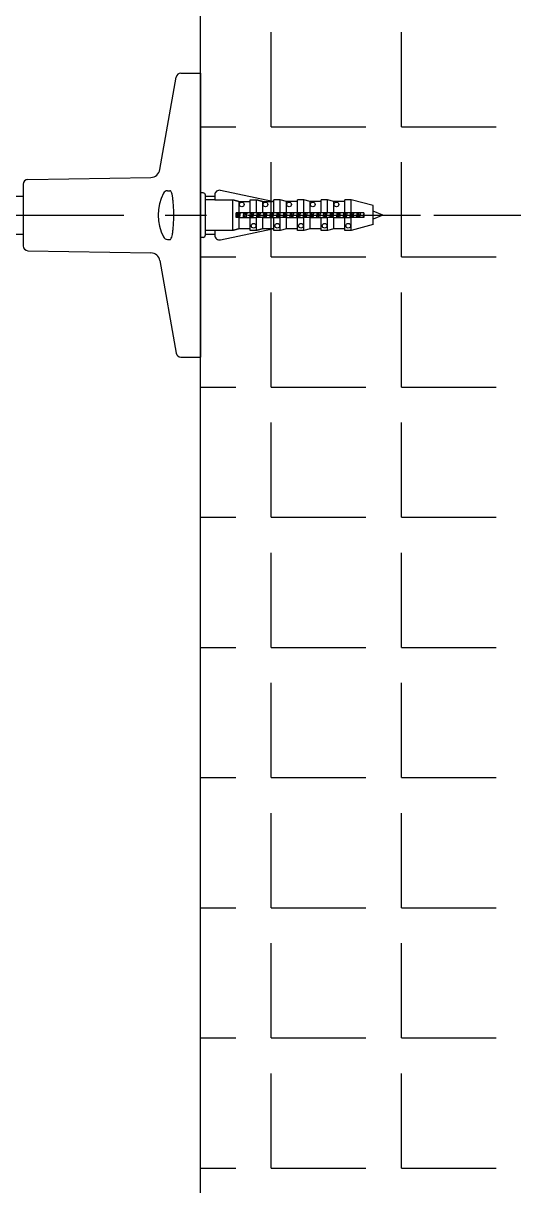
# Model space of a CAD drawing. Header units: millimetres. Extents: x 5066 to 5486, y -1867 to -1273.
# Drawn here: x 5412.41 to 5433.15, y -1597.66 to -1548.53 of the extents above; entities that cross this region are included whole.
import ezdxf

# ---------------------------------------------------------------- set-up
doc = ezdxf.new("R2010")
doc.units = ezdxf.units.MM
doc.header["$LTSCALE"] = 7
doc.header["$MEASUREMENT"] = 0
doc.linetypes.add('CENTER', pattern=[2, 1.25, -0.25, 0.25, -0.25])
for name, color, linetype in [('D', 2, 'CONTINUOUS'), ('DWG', 7, 'CONTINUOUS'), ('HT', 3, 'CONTINUOUS')]:
    doc.layers.add(name, color=color, linetype=linetype)

msp = doc.modelspace()

# ---------------------------------------------------------------- linework, layer by layer
at = {"layer": 'D'}
msp.add_line((5429.776, -1556.642), (5461.83, -1556.642), dxfattribs=at)
at = {"layer": 'DWG'}
for p, q in [((5418.193, -1554.717), (5418.882, -1550.807)), ((5419.079, -1550.642), (5419.912, -1550.642)), ((5419.912, -1550.642), (5419.912, -1556.642)), ((5412.608, -1555.139), (5417.806, -1555.048)), ((5412.412, -1555.339), (5412.412, -1556.642)), ((5418.514, -1555.612), (5418.616, -1555.612)), ((5420.012, -1555.702), (5419.912, -1555.702)), ((5422.947, -1556.063), (5420.753, -1555.596)), ((5411.212, -1555.842), (5412.412, -1555.842)), ((5420.112, -1557.482), (5420.112, -1555.802)), ((5420.112, -1555.842), (5420.512, -1555.842)), ((5420.512, -1555.992), (5420.112, -1555.992)), ((5420.512, -1555.792), (5420.512, -1555.993)), ((5420.512, -1555.993), (5421.279, -1555.993)), ((5421.279, -1557.291), (5421.279, -1555.993)), ((5421.54, -1556.063), (5422.012, -1556.063)), ((5421.54, -1556.542), (5421.54, -1556.063)), ((5422.012, -1556.542), (5422.012, -1555.993)), ((5422.012, -1555.993), (5422.279, -1555.993)), ((5422.279, -1556.542), (5422.279, -1555.993)), ((5422.54, -1556.542), (5422.54, -1556.063)), ((5422.54, -1556.063), (5422.947, -1556.063)), ((5423.012, -1556.062), (5422.944, -1556.062)), ((5423.279, -1555.992), (5423.012, -1555.992)), ((5423.012, -1556.542), (5423.012, -1555.992)), ((5423.279, -1556.542), (5423.279, -1555.992)), ((5423.54, -1556.062), (5423.279, -1555.992)), ((5423.54, -1556.542), (5423.54, -1556.062)), ((5424.012, -1556.062), (5423.54, -1556.062)), ((5424.279, -1555.992), (5424.012, -1555.992)), ((5424.012, -1556.542), (5424.012, -1555.992)), ((5424.279, -1556.542), (5424.279, -1555.992)), ((5424.54, -1556.062), (5424.279, -1555.992)), ((5425.012, -1556.062), (5424.54, -1556.062)), ((5424.54, -1556.542), (5424.54, -1556.062)), ((5425.012, -1556.542), (5425.012, -1555.992)), ((5425.279, -1555.992), (5425.012, -1555.992)), ((5425.279, -1556.542), (5425.279, -1555.992)), ((5425.54, -1556.062), (5425.279, -1555.992)), ((5426.012, -1556.062), (5425.54, -1556.062)), ((5425.54, -1556.542), (5425.54, -1556.062)), ((5426.012, -1556.542), (5426.012, -1555.992)), ((5426.279, -1555.992), (5426.012, -1555.992)), ((5427.212, -1556.242), (5426.279, -1555.992)), ((5426.279, -1556.542), (5426.279, -1555.992)), ((5427.212, -1557.042), (5427.212, -1556.242)), ((5412.412, -1556.642), (5412.412, -1557.945)), ((5419.912, -1556.642), (5419.912, -1562.642)), ((5421.412, -1556.742), (5421.412, -1556.542)), ((5421.54, -1556.542), (5421.412, -1556.542)), ((5421.54, -1556.742), (5421.412, -1556.742)), ((5422.012, -1556.542), (5421.54, -1556.542)), ((5421.54, -1557.221), (5421.54, -1556.742)), ((5421.54, -1556.742), (5422.012, -1556.742)), ((5422.279, -1556.542), (5422.012, -1556.542)), ((5422.012, -1557.291), (5422.012, -1556.742)), ((5422.012, -1556.742), (5422.279, -1556.742)), ((5422.54, -1556.542), (5422.279, -1556.542)), ((5422.279, -1557.291), (5422.279, -1556.742)), ((5422.54, -1556.742), (5422.279, -1556.742)), ((5423.012, -1556.542), (5422.54, -1556.542)), ((5422.54, -1557.221), (5422.54, -1556.742)), ((5422.54, -1556.742), (5423.012, -1556.742)), ((5423.279, -1556.542), (5423.012, -1556.542)), ((5423.012, -1557.292), (5423.012, -1556.742)), ((5423.012, -1556.742), (5423.279, -1556.742)), ((5423.54, -1556.542), (5423.279, -1556.542)), ((5423.279, -1557.292), (5423.279, -1556.742)), ((5423.54, -1556.742), (5423.279, -1556.742)), ((5424.012, -1556.542), (5423.54, -1556.542)), ((5423.54, -1557.222), (5423.54, -1556.742)), ((5423.54, -1556.742), (5424.012, -1556.742)), ((5424.279, -1556.542), (5424.012, -1556.542)), ((5424.012, -1556.742), (5424.279, -1556.742)), ((5424.012, -1557.292), (5424.012, -1556.742)), ((5424.54, -1556.542), (5424.279, -1556.542)), ((5424.279, -1557.292), (5424.279, -1556.742)), ((5424.54, -1556.742), (5424.279, -1556.742)), ((5425.012, -1556.542), (5424.54, -1556.542)), ((5424.54, -1557.222), (5424.54, -1556.742)), ((5424.54, -1556.742), (5425.012, -1556.742)), ((5425.279, -1556.542), (5425.012, -1556.542)), ((5425.012, -1557.292), (5425.012, -1556.742)), ((5425.012, -1556.742), (5425.279, -1556.742)), ((5425.54, -1556.542), (5425.279, -1556.542)), ((5425.279, -1557.292), (5425.279, -1556.742)), ((5425.54, -1556.742), (5425.279, -1556.742)), ((5426.012, -1556.542), (5425.54, -1556.542)), ((5425.54, -1557.222), (5425.54, -1556.742)), ((5425.54, -1556.742), (5426.012, -1556.742)), ((5426.279, -1556.542), (5426.012, -1556.542)), ((5426.012, -1557.292), (5426.012, -1556.742)), ((5426.012, -1556.742), (5426.279, -1556.742)), ((5426.812, -1556.542), (5426.279, -1556.542)), ((5426.279, -1557.292), (5426.279, -1556.742)), ((5426.812, -1556.742), (5426.279, -1556.742)), ((5426.812, -1556.542), (5426.812, -1556.742)), ((5427.612, -1556.642), (5427.212, -1556.476)), ((5427.612, -1556.642), (5427.212, -1556.808)), ((5420.753, -1557.688), (5422.947, -1557.221)), ((5422.012, -1557.221), (5421.54, -1557.221)), ((5422.947, -1557.221), (5422.54, -1557.221)), ((5423.012, -1557.222), (5422.944, -1557.222)), ((5423.54, -1557.222), (5423.279, -1557.292)), ((5424.012, -1557.222), (5423.54, -1557.222)), ((5424.54, -1557.222), (5424.279, -1557.292)), ((5425.012, -1557.222), (5424.54, -1557.222)), ((5425.54, -1557.222), (5425.279, -1557.292)), ((5426.012, -1557.222), (5425.54, -1557.222)), ((5427.212, -1557.042), (5426.279, -1557.292)), ((5411.212, -1557.442), (5412.412, -1557.442)), ((5418.514, -1557.672), (5418.616, -1557.672)), ((5420.012, -1557.582), (5419.912, -1557.582)), ((5420.512, -1557.292), (5420.112, -1557.292)), ((5420.112, -1557.442), (5420.512, -1557.442)), ((5421.279, -1557.291), (5420.512, -1557.291)), ((5420.512, -1557.291), (5420.512, -1557.492)), ((5422.279, -1557.291), (5422.012, -1557.291)), ((5423.279, -1557.292), (5423.012, -1557.292)), ((5424.279, -1557.292), (5424.012, -1557.292)), ((5425.279, -1557.292), (5425.012, -1557.292)), ((5426.279, -1557.292), (5426.012, -1557.292)), ((5412.608, -1558.145), (5417.806, -1558.236)), ((5418.193, -1558.567), (5418.882, -1562.477)), ((5419.079, -1562.642), (5419.912, -1562.642))]:
    msp.add_line(p, q, dxfattribs=at)
at = {"layer": 'DWG', "linetype": 'CENTER'}
msp.add_line((5407.912, -1556.642), (5429.212, -1556.642), dxfattribs=at)
at = {"layer": 'DWG'}
for centre in [(5421.652, -1556.192), (5422.652, -1556.192), (5423.652, -1556.192), (5424.652, -1556.192), (5425.652, -1556.192), (5422.152, -1557.092), (5423.152, -1557.092), (5424.152, -1557.092), (5425.152, -1557.092), (5426.152, -1557.092)]:
    msp.add_circle(centre, 0.1, dxfattribs=at)
for centre, radius, start, end in [((5419.079, -1550.842), 0.2, 90, 170), ((5417.799, -1554.648), 0.4, 271, 350), ((5412.612, -1555.339), 0.2, 91, 180), ((5420.112, -1556.642), 2, 152.5412, 207.4588), ((5418.514, -1555.812), 0.2, 90, 152.5412), ((5420.012, -1555.802), 0.1, 0, 90), ((5420.712, -1555.792), 0.2, 78, 180), ((5418.514, -1557.472), 0.2, 207.4588, 270), ((5420.012, -1557.482), 0.1, 270, 0), ((5420.712, -1557.492), 0.2, 180, 282), ((5412.612, -1557.945), 0.2, 180, 269), ((5417.799, -1558.636), 0.4, 10, 89), ((5419.079, -1562.442), 0.2, 190, 270)]:
    msp.add_arc(centre, radius, start, end, dxfattribs=at)
for points, knots in [([(5418.616, -1557.672), (5418.628, -1557.672), (5418.64, -1557.665), (5418.664, -1557.634), (5418.676, -1557.609), (5418.698, -1557.542), (5418.709, -1557.501), (5418.727, -1557.409), (5418.735, -1557.354), (5418.75, -1557.233), (5418.756, -1557.166), (5418.766, -1557.024), (5418.77, -1556.949), (5418.775, -1556.795), (5418.776, -1556.718), (5418.776, -1556.566), (5418.775, -1556.489), (5418.77, -1556.335), (5418.766, -1556.26), (5418.756, -1556.118), (5418.75, -1556.051), (5418.735, -1555.93), (5418.727, -1555.875), (5418.709, -1555.783), (5418.698, -1555.742), (5418.676, -1555.675), (5418.664, -1555.65), (5418.64, -1555.619), (5418.628, -1555.612), (5418.616, -1555.612)], [1.264215, 1.264215, 1.264215, 1.264215, 2.290367, 2.290367, 3.43555, 3.43555, 4.580733, 4.580733, 5.715958, 5.715958, 6.851183, 6.851183, 7.986407, 7.986407, 9.121632, 9.121632, 10.256857, 10.256857, 11.392082, 11.392082, 12.527306, 12.527306, 13.662531, 13.662531, 14.807714, 14.807714, 15.952898, 15.952898, 16.97905, 16.97905, 16.97905, 16.97905]), ([(5421.429, -1556.742), (5421.432, -1556.725), (5421.442, -1556.66), (5421.452, -1556.591), (5421.46, -1556.544), (5421.46, -1556.542)], [40.5008676, 40.5008676, 40.5008676, 40.5008676, 40.6836607, 41.162292, 41.1805414, 41.1805414, 41.1805414, 41.1805414]), ([(5421.491, -1556.742), (5421.493, -1556.726), (5421.5, -1556.663), (5421.507, -1556.595), (5421.513, -1556.546), (5421.514, -1556.542)], [40.5880242, 40.5880242, 40.5880242, 40.5880242, 40.7130773, 41.0640521, 41.0933848, 41.0933848, 41.0933848, 41.0933848]), ([(5421.511, -1556.742), (5421.514, -1556.716), (5421.521, -1556.65), (5421.529, -1556.582), (5421.534, -1556.542)], [40.5880242, 40.5880242, 40.5880242, 40.5880242, 40.7853528, 41.0933848, 41.0933848, 41.0933848, 41.0933848]), ([(5421.565, -1556.742), (5421.567, -1556.725), (5421.577, -1556.66), (5421.588, -1556.591), (5421.595, -1556.544), (5421.595, -1556.542)], [40.5008676, 40.5008676, 40.5008676, 40.5008676, 40.6836607, 41.162292, 41.1805414, 41.1805414, 41.1805414, 41.1805414]), ([(5421.711, -1556.742), (5421.713, -1556.73), (5421.722, -1556.673), (5421.732, -1556.603), (5421.741, -1556.549), (5421.742, -1556.542)], [46.7840529, 46.7840529, 46.7840529, 46.7840529, 46.9058677, 47.384499, 47.4637267, 47.4637267, 47.4637267, 47.4637267]), ([(5421.773, -1556.742), (5421.775, -1556.721), (5421.783, -1556.655), (5421.79, -1556.587), (5421.796, -1556.542)], [46.8712095, 46.8712095, 46.8712095, 46.8712095, 47.0306238, 47.3765701, 47.3765701, 47.3765701, 47.3765701]), ([(5421.793, -1556.742), (5421.795, -1556.722), (5421.803, -1556.656), (5421.81, -1556.588), (5421.816, -1556.542)], [46.8712095, 46.8712095, 46.8712095, 46.8712095, 47.0231126, 47.3765701, 47.3765701, 47.3765701, 47.3765701]), ([(5421.847, -1556.742), (5421.849, -1556.73), (5421.858, -1556.673), (5421.868, -1556.603), (5421.876, -1556.549), (5421.877, -1556.542)], [46.7840529, 46.7840529, 46.7840529, 46.7840529, 46.9058677, 47.384499, 47.4637267, 47.4637267, 47.4637267, 47.4637267]), ([(5421.993, -1556.742), (5421.994, -1556.736), (5422.002, -1556.685), (5422.012, -1556.615), (5422.022, -1556.555), (5422.024, -1556.542)], [53.0672382, 53.0672382, 53.0672382, 53.0672382, 53.1280746, 53.6067059, 53.746912, 53.746912, 53.746912, 53.746912]), ([(5422.055, -1556.742), (5422.058, -1556.717), (5422.065, -1556.65), (5422.073, -1556.582), (5422.078, -1556.542)], [53.1543949, 53.1543949, 53.1543949, 53.1543949, 53.3481702, 53.6597554, 53.6597554, 53.6597554, 53.6597554]), ([(5422.075, -1556.742), (5422.077, -1556.728), (5422.084, -1556.662), (5422.092, -1556.593), (5422.098, -1556.542)], [53.1543949, 53.1543949, 53.1543949, 53.1543949, 53.2608725, 53.6597554, 53.6597554, 53.6597554, 53.6597554]), ([(5422.129, -1556.742), (5422.13, -1556.736), (5422.138, -1556.685), (5422.148, -1556.615), (5422.157, -1556.555), (5422.159, -1556.542)], [53.0672382, 53.0672382, 53.0672382, 53.0672382, 53.1280746, 53.6067059, 53.746912, 53.746912, 53.746912, 53.746912]), ([(5422.275, -1556.742), (5422.282, -1556.697), (5422.293, -1556.627), (5422.303, -1556.561), (5422.306, -1556.542)], [59.3504235, 59.3504235, 59.3504235, 59.3504235, 59.8289128, 60.0300973, 60.0300973, 60.0300973, 60.0300973]), ([(5422.337, -1556.742), (5422.34, -1556.713), (5422.348, -1556.645), (5422.355, -1556.578), (5422.36, -1556.542)], [59.4375802, 59.4375802, 59.4375802, 59.4375802, 59.6657167, 59.9429407, 59.9429407, 59.9429407, 59.9429407]), ([(5422.357, -1556.742), (5422.358, -1556.734), (5422.365, -1556.668), (5422.373, -1556.599), (5422.38, -1556.542)], [59.4375802, 59.4375802, 59.4375802, 59.4375802, 59.4986323, 59.9429407, 59.9429407, 59.9429407, 59.9429407]), ([(5422.411, -1556.742), (5422.418, -1556.697), (5422.428, -1556.627), (5422.438, -1556.561), (5422.441, -1556.542)], [59.3504235, 59.3504235, 59.3504235, 59.3504235, 59.8289128, 60.0300973, 60.0300973, 60.0300973, 60.0300973]), ([(5422.557, -1556.742), (5422.564, -1556.703), (5422.574, -1556.634), (5422.584, -1556.567), (5422.588, -1556.542)], [65.6336088, 65.6336088, 65.6336088, 65.6336088, 66.0511198, 66.3132826, 66.3132826, 66.3132826, 66.3132826]), ([(5422.619, -1556.742), (5422.623, -1556.708), (5422.63, -1556.641), (5422.638, -1556.573), (5422.642, -1556.542)], [65.7207655, 65.7207655, 65.7207655, 65.7207655, 65.9832632, 66.226126, 66.226126, 66.226126, 66.226126]), ([(5422.639, -1556.742), (5422.639, -1556.74), (5422.647, -1556.676), (5422.654, -1556.607), (5422.661, -1556.543), (5422.662, -1556.542)], [65.7207655, 65.7207655, 65.7207655, 65.7207655, 65.7363921, 66.2162198, 66.226126, 66.226126, 66.226126, 66.226126]), ([(5422.693, -1556.742), (5422.699, -1556.703), (5422.709, -1556.634), (5422.719, -1556.567), (5422.723, -1556.542)], [65.6336088, 65.6336088, 65.6336088, 65.6336088, 66.0511198, 66.3132826, 66.3132826, 66.3132826, 66.3132826]), ([(5422.839, -1556.742), (5422.845, -1556.708), (5422.855, -1556.64), (5422.865, -1556.572), (5422.87, -1556.542)], [71.9167941, 71.9167941, 71.9167941, 71.9167941, 72.2733267, 72.5964679, 72.5964679, 72.5964679, 72.5964679]), ([(5422.901, -1556.742), (5422.905, -1556.704), (5422.913, -1556.636), (5422.92, -1556.569), (5422.924, -1556.542)], [72.0039508, 72.0039508, 72.0039508, 72.0039508, 72.3008097, 72.5093113, 72.5093113, 72.5093113, 72.5093113]), ([(5422.921, -1556.742), (5422.928, -1556.684), (5422.935, -1556.615), (5422.943, -1556.549), (5422.944, -1556.542)], [72.0039508, 72.0039508, 72.0039508, 72.0039508, 72.4539796, 72.5093113, 72.5093113, 72.5093113, 72.5093113]), ([(5422.975, -1556.742), (5422.98, -1556.708), (5422.99, -1556.64), (5423, -1556.572), (5423.005, -1556.542)], [71.9167941, 71.9167941, 71.9167941, 71.9167941, 72.2733267, 72.5964679, 72.5964679, 72.5964679, 72.5964679]), ([(5423.121, -1556.742), (5423.126, -1556.714), (5423.136, -1556.647), (5423.146, -1556.578), (5423.152, -1556.542)], [78.1999794, 78.1999794, 78.1999794, 78.1999794, 78.4955336, 78.8796532, 78.8796532, 78.8796532, 78.8796532]), ([(5423.183, -1556.742), (5423.188, -1556.699), (5423.195, -1556.631), (5423.203, -1556.564), (5423.206, -1556.542)], [78.2871361, 78.2871361, 78.2871361, 78.2871361, 78.6183562, 78.7924966, 78.7924966, 78.7924966, 78.7924966]), ([(5423.203, -1556.742), (5423.209, -1556.69), (5423.217, -1556.621), (5423.224, -1556.555), (5423.226, -1556.542)], [78.2871361, 78.2871361, 78.2871361, 78.2871361, 78.6917395, 78.7924966, 78.7924966, 78.7924966, 78.7924966]), ([(5423.257, -1556.742), (5423.261, -1556.714), (5423.271, -1556.647), (5423.282, -1556.578), (5423.287, -1556.542)], [78.1999794, 78.1999794, 78.1999794, 78.1999794, 78.4955336, 78.8796532, 78.8796532, 78.8796532, 78.8796532]), ([(5423.403, -1556.742), (5423.407, -1556.72), (5423.417, -1556.653), (5423.427, -1556.584), (5423.434, -1556.542)], [84.4831647, 84.4831647, 84.4831647, 84.4831647, 84.7177406, 85.1628386, 85.1628386, 85.1628386, 85.1628386]), ([(5423.465, -1556.742), (5423.465, -1556.74), (5423.471, -1556.693), (5423.478, -1556.625), (5423.486, -1556.56), (5423.488, -1556.542)], [84.5703214, 84.5703214, 84.5703214, 84.5703214, 84.5849278, 84.9359026, 85.0756819, 85.0756819, 85.0756819, 85.0756819]), ([(5423.485, -1556.742), (5423.49, -1556.696), (5423.498, -1556.627), (5423.505, -1556.561), (5423.508, -1556.542)], [84.5703214, 84.5703214, 84.5703214, 84.5703214, 84.9294993, 85.0756819, 85.0756819, 85.0756819, 85.0756819]), ([(5423.539, -1556.742), (5423.542, -1556.72), (5423.552, -1556.653), (5423.563, -1556.584), (5423.569, -1556.542)], [84.4831647, 84.4831647, 84.4831647, 84.4831647, 84.7177406, 85.1628386, 85.1628386, 85.1628386, 85.1628386]), ([(5423.685, -1556.742), (5423.688, -1556.726), (5423.698, -1556.662), (5423.708, -1556.592), (5423.715, -1556.545), (5423.716, -1556.542)], [90.76635, 90.76635, 90.76635, 90.76635, 90.9399475, 91.4185788, 91.4460239, 91.4460239, 91.4460239, 91.4460239]), ([(5423.747, -1556.742), (5423.748, -1556.736), (5423.754, -1556.684), (5423.761, -1556.615), (5423.768, -1556.556), (5423.77, -1556.542)], [90.8535067, 90.8535067, 90.8535067, 90.8535067, 90.9024743, 91.2534491, 91.3588672, 91.3588672, 91.3588672, 91.3588672]), ([(5423.767, -1556.742), (5423.772, -1556.701), (5423.779, -1556.634), (5423.787, -1556.567), (5423.79, -1556.542)], [90.8535067, 90.8535067, 90.8535067, 90.8535067, 91.1672592, 91.3588672, 91.3588672, 91.3588672, 91.3588672]), ([(5423.821, -1556.742), (5423.823, -1556.726), (5423.833, -1556.662), (5423.843, -1556.592), (5423.851, -1556.545), (5423.851, -1556.542)], [90.76635, 90.76635, 90.76635, 90.76635, 90.9399475, 91.4185788, 91.4460239, 91.4460239, 91.4460239, 91.4460239]), ([(5423.967, -1556.742), (5423.969, -1556.731), (5423.978, -1556.675), (5423.988, -1556.605), (5423.996, -1556.55), (5423.998, -1556.542)], [97.0495354, 97.0495354, 97.0495354, 97.0495354, 97.1621545, 97.6407858, 97.7292092, 97.7292092, 97.7292092, 97.7292092]), ([(5424.029, -1556.742), (5424.03, -1556.731), (5424.037, -1556.675), (5424.044, -1556.606), (5424.051, -1556.551), (5424.052, -1556.542)], [97.136692, 97.136692, 97.136692, 97.136692, 97.2200208, 97.5709956, 97.6420525, 97.6420525, 97.6420525, 97.6420525]), ([(5424.049, -1556.742), (5424.053, -1556.707), (5424.061, -1556.64), (5424.068, -1556.573), (5424.072, -1556.542)], [97.136692, 97.136692, 97.136692, 97.136692, 97.405019, 97.6420525, 97.6420525, 97.6420525, 97.6420525]), ([(5424.103, -1556.742), (5424.104, -1556.731), (5424.113, -1556.675), (5424.123, -1556.605), (5424.132, -1556.55), (5424.133, -1556.542)], [97.0495354, 97.0495354, 97.0495354, 97.0495354, 97.1621545, 97.6407858, 97.7292092, 97.7292092, 97.7292092, 97.7292092]), ([(5424.249, -1556.742), (5424.25, -1556.737), (5424.258, -1556.687), (5424.268, -1556.617), (5424.278, -1556.556), (5424.28, -1556.542)], [103.3327207, 103.3327207, 103.3327207, 103.3327207, 103.3843614, 103.8629927, 104.0123945, 104.0123945, 104.0123945, 104.0123945]), ([(5424.311, -1556.742), (5424.313, -1556.727), (5424.32, -1556.665), (5424.327, -1556.597), (5424.333, -1556.547), (5424.334, -1556.542)], [103.4198773, 103.4198773, 103.4198773, 103.4198773, 103.5375673, 103.8885421, 103.9252378, 103.9252378, 103.9252378, 103.9252378]), ([(5424.331, -1556.742), (5424.334, -1556.713), (5424.342, -1556.646), (5424.349, -1556.578), (5424.354, -1556.542)], [103.4198773, 103.4198773, 103.4198773, 103.4198773, 103.6427788, 103.9252378, 103.9252378, 103.9252378, 103.9252378]), ([(5424.385, -1556.742), (5424.386, -1556.737), (5424.393, -1556.687), (5424.404, -1556.617), (5424.413, -1556.556), (5424.415, -1556.542)], [103.3327207, 103.3327207, 103.3327207, 103.3327207, 103.3843614, 103.8629927, 104.0123945, 104.0123945, 104.0123945, 104.0123945]), ([(5424.531, -1556.742), (5424.538, -1556.698), (5424.548, -1556.628), (5424.559, -1556.562), (5424.562, -1556.542)], [109.615906, 109.615906, 109.615906, 109.615906, 110.0851996, 110.2955798, 110.2955798, 110.2955798, 110.2955798]), ([(5424.593, -1556.742), (5424.595, -1556.722), (5424.603, -1556.656), (5424.61, -1556.588), (5424.616, -1556.542), (5424.616, -1556.542)], [109.7030626, 109.7030626, 109.7030626, 109.7030626, 109.8551137, 110.2060885, 110.2084231, 110.2084231, 110.2084231, 110.2084231]), ([(5424.613, -1556.742), (5424.616, -1556.719), (5424.623, -1556.652), (5424.631, -1556.584), (5424.636, -1556.542)], [109.7030626, 109.7030626, 109.7030626, 109.7030626, 109.8805387, 110.2084231, 110.2084231, 110.2084231, 110.2084231]), ([(5424.667, -1556.742), (5424.674, -1556.698), (5424.684, -1556.628), (5424.694, -1556.562), (5424.697, -1556.542)], [109.615906, 109.615906, 109.615906, 109.615906, 110.0851996, 110.2955798, 110.2955798, 110.2955798, 110.2955798]), ([(5424.813, -1556.742), (5424.819, -1556.703), (5424.83, -1556.635), (5424.84, -1556.568), (5424.844, -1556.542)], [115.8990913, 115.8990913, 115.8990913, 115.8990913, 116.3074066, 116.5787651, 116.5787651, 116.5787651, 116.5787651]), ([(5424.875, -1556.742), (5424.878, -1556.718), (5424.885, -1556.651), (5424.893, -1556.583), (5424.898, -1556.542)], [115.9862479, 115.9862479, 115.9862479, 115.9862479, 116.1726602, 116.4916084, 116.4916084, 116.4916084, 116.4916084]), ([(5424.895, -1556.742), (5424.897, -1556.725), (5424.904, -1556.659), (5424.912, -1556.59), (5424.918, -1556.542)], [115.9862479, 115.9862479, 115.9862479, 115.9862479, 116.1182985, 116.4916084, 116.4916084, 116.4916084, 116.4916084]), ([(5424.949, -1556.742), (5424.955, -1556.703), (5424.965, -1556.635), (5424.975, -1556.568), (5424.979, -1556.542)], [115.8990913, 115.8990913, 115.8990913, 115.8990913, 116.3074066, 116.5787651, 116.5787651, 116.5787651, 116.5787651]), ([(5425.095, -1556.742), (5425.1, -1556.709), (5425.111, -1556.641), (5425.121, -1556.573), (5425.126, -1556.542)], [122.1822766, 122.1822766, 122.1822766, 122.1822766, 122.5296135, 122.8619504, 122.8619504, 122.8619504, 122.8619504]), ([(5425.157, -1556.742), (5425.16, -1556.713), (5425.168, -1556.646), (5425.175, -1556.579), (5425.18, -1556.542)], [122.2694332, 122.2694332, 122.2694332, 122.2694332, 122.4902067, 122.7747937, 122.7747937, 122.7747937, 122.7747937]), ([(5425.177, -1556.742), (5425.178, -1556.731), (5425.186, -1556.665), (5425.193, -1556.596), (5425.2, -1556.542)], [122.2694332, 122.2694332, 122.2694332, 122.2694332, 122.3560583, 122.7747937, 122.7747937, 122.7747937, 122.7747937]), ([(5425.231, -1556.742), (5425.236, -1556.709), (5425.246, -1556.641), (5425.256, -1556.573), (5425.261, -1556.542)], [122.1822766, 122.1822766, 122.1822766, 122.1822766, 122.5296135, 122.8619504, 122.8619504, 122.8619504, 122.8619504]), ([(5425.377, -1556.742), (5425.382, -1556.715), (5425.392, -1556.648), (5425.402, -1556.579), (5425.408, -1556.542)], [128.4654619, 128.4654619, 128.4654619, 128.4654619, 128.7518204, 129.1451357, 129.1451357, 129.1451357, 129.1451357]), ([(5425.439, -1556.742), (5425.443, -1556.709), (5425.45, -1556.642), (5425.458, -1556.574), (5425.462, -1556.542)], [128.5526185, 128.5526185, 128.5526185, 128.5526185, 128.8077532, 129.0579791, 129.0579791, 129.0579791, 129.0579791]), ([(5425.459, -1556.742), (5425.46, -1556.737), (5425.467, -1556.671), (5425.475, -1556.602), (5425.482, -1556.542)], [128.5526185, 128.5526185, 128.5526185, 128.5526185, 128.5938182, 129.0579791, 129.0579791, 129.0579791, 129.0579791]), ([(5425.513, -1556.742), (5425.517, -1556.715), (5425.527, -1556.648), (5425.537, -1556.579), (5425.543, -1556.542)], [128.4654619, 128.4654619, 128.4654619, 128.4654619, 128.7518204, 129.1451357, 129.1451357, 129.1451357, 129.1451357]), ([(5425.659, -1556.742), (5425.663, -1556.721), (5425.673, -1556.654), (5425.683, -1556.585), (5425.69, -1556.542)], [134.7486472, 134.7486472, 134.7486472, 134.7486472, 134.9740274, 135.428321, 135.428321, 135.428321, 135.428321]), ([(5425.721, -1556.742), (5425.725, -1556.705), (5425.733, -1556.637), (5425.74, -1556.57), (5425.744, -1556.542)], [134.8358038, 134.8358038, 134.8358038, 134.8358038, 135.1252996, 135.3411644, 135.3411644, 135.3411644, 135.3411644]), ([(5425.741, -1556.742), (5425.748, -1556.681), (5425.756, -1556.611), (5425.763, -1556.546), (5425.764, -1556.542)], [134.8358038, 134.8358038, 134.8358038, 134.8358038, 135.3114057, 135.3411644, 135.3411644, 135.3411644, 135.3411644]), ([(5425.795, -1556.742), (5425.798, -1556.721), (5425.808, -1556.654), (5425.818, -1556.585), (5425.825, -1556.542)], [134.7486472, 134.7486472, 134.7486472, 134.7486472, 134.9740274, 135.428321, 135.428321, 135.428321, 135.428321]), ([(5425.941, -1556.742), (5425.944, -1556.726), (5425.953, -1556.664), (5425.964, -1556.594), (5425.971, -1556.545), (5425.972, -1556.542)], [141.0318325, 141.0318325, 141.0318325, 141.0318325, 141.1962343, 141.6748656, 141.7115063, 141.7115063, 141.7115063, 141.7115063]), ([(5426.003, -1556.742), (5426.008, -1556.7), (5426.015, -1556.632), (5426.023, -1556.565), (5426.026, -1556.542)], [141.1189892, 141.1189892, 141.1189892, 141.1189892, 141.4428461, 141.6243497, 141.6243497, 141.6243497, 141.6243497]), ([(5426.023, -1556.742), (5426.029, -1556.686), (5426.037, -1556.618), (5426.044, -1556.552), (5426.046, -1556.542)], [141.1189892, 141.1189892, 141.1189892, 141.1189892, 141.5491655, 141.6243497, 141.6243497, 141.6243497, 141.6243497]), ([(5426.077, -1556.742), (5426.079, -1556.726), (5426.089, -1556.664), (5426.099, -1556.594), (5426.107, -1556.545), (5426.107, -1556.542)], [141.0318325, 141.0318325, 141.0318325, 141.0318325, 141.1962343, 141.6748656, 141.7115063, 141.7115063, 141.7115063, 141.7115063]), ([(5426.223, -1556.742), (5426.225, -1556.732), (5426.234, -1556.676), (5426.244, -1556.606), (5426.252, -1556.551), (5426.254, -1556.542)], [147.3150178, 147.3150178, 147.3150178, 147.3150178, 147.4184412, 147.8970725, 147.9946916, 147.9946916, 147.9946916, 147.9946916]), ([(5426.285, -1556.742), (5426.285, -1556.741), (5426.29, -1556.695), (5426.298, -1556.627), (5426.305, -1556.561), (5426.308, -1556.542)], [147.4021745, 147.4021745, 147.4021745, 147.4021745, 147.4094178, 147.7603926, 147.907535, 147.907535, 147.907535, 147.907535]), ([(5426.305, -1556.742), (5426.311, -1556.692), (5426.318, -1556.624), (5426.326, -1556.558), (5426.328, -1556.542)], [147.4021745, 147.4021745, 147.4021745, 147.4021745, 147.7869254, 147.907535, 147.907535, 147.907535, 147.907535]), ([(5426.359, -1556.742), (5426.36, -1556.732), (5426.369, -1556.676), (5426.379, -1556.606), (5426.388, -1556.551), (5426.389, -1556.542)], [147.3150178, 147.3150178, 147.3150178, 147.3150178, 147.4184412, 147.8970725, 147.9946916, 147.9946916, 147.9946916, 147.9946916]), ([(5426.505, -1556.742), (5426.506, -1556.738), (5426.514, -1556.688), (5426.524, -1556.619), (5426.533, -1556.557), (5426.536, -1556.542)], [153.5982031, 153.5982031, 153.5982031, 153.5982031, 153.6406482, 154.1192795, 154.2778769, 154.2778769, 154.2778769, 154.2778769]), ([(5426.567, -1556.742), (5426.568, -1556.737), (5426.573, -1556.686), (5426.581, -1556.617), (5426.588, -1556.557), (5426.59, -1556.542)], [153.6853598, 153.6853598, 153.6853598, 153.6853598, 153.7269643, 154.0779391, 154.1907203, 154.1907203, 154.1907203, 154.1907203]), ([(5426.587, -1556.742), (5426.592, -1556.698), (5426.6, -1556.63), (5426.607, -1556.563), (5426.61, -1556.542)], [153.6853598, 153.6853598, 153.6853598, 153.6853598, 154.0246852, 154.1907203, 154.1907203, 154.1907203, 154.1907203]), ([(5426.641, -1556.742), (5426.641, -1556.738), (5426.649, -1556.688), (5426.659, -1556.619), (5426.669, -1556.557), (5426.671, -1556.542)], [153.5982031, 153.5982031, 153.5982031, 153.5982031, 153.6406482, 154.1192795, 154.2778769, 154.2778769, 154.2778769, 154.2778769]), ([(5426.787, -1556.742), (5426.794, -1556.699), (5426.802, -1556.643), (5426.81, -1556.59), (5426.812, -1556.582)], [159.8813884, 159.8813884, 159.8813884, 159.8813884, 160.3414864, 160.4217525, 160.4217525, 160.4217525, 160.4217525])]:
    msp.add_open_spline(points, degree=3, knots=knots, dxfattribs=at)
for points, weights in [([(5421.279, -1555.993), (5421.417, -1556.03), (5421.54, -1556.063)], [1, 1.00162723805, 1]), ([(5422.279, -1555.993), (5422.417, -1556.03), (5422.54, -1556.063)], [1, 1.00162723817, 1]), ([(5421.54, -1557.221), (5421.417, -1557.254), (5421.279, -1557.291)], [1, 1.00162723754, 1]), ([(5422.54, -1557.221), (5422.417, -1557.254), (5422.279, -1557.291)], [1, 1.001627238, 1])]:
    msp.add_rational_spline(points, weights, degree=2, dxfattribs=at)
msp.add_open_spline([(5426.812, -1556.709), (5426.81, -1556.72), (5426.809, -1556.731), (5426.808, -1556.742)], degree=3, dxfattribs=at)
at = {"layer": 'HT', "ltscale": 0.5}
for p, q in [((5419.912, -1830.377), (5419.912, -1480.377)), ((5422.9, -1552.91), (5422.9, -1548.91)), ((5428.4, -1552.91), (5428.4, -1548.91)), ((5419.912, -1552.91), (5421.4, -1552.91)), ((5422.9, -1552.91), (5426.9, -1552.91)), ((5428.4, -1552.91), (5432.4, -1552.91)), ((5422.9, -1558.41), (5422.9, -1554.41)), ((5428.4, -1558.41), (5428.4, -1554.41)), ((5419.912, -1558.41), (5421.4, -1558.41)), ((5422.9, -1558.41), (5426.9, -1558.41)), ((5428.4, -1558.41), (5432.4, -1558.41)), ((5422.9, -1563.91), (5422.9, -1559.91)), ((5428.4, -1563.91), (5428.4, -1559.91)), ((5419.912, -1563.91), (5421.4, -1563.91)), ((5422.9, -1563.91), (5426.9, -1563.91)), ((5428.4, -1563.91), (5432.4, -1563.91)), ((5422.9, -1569.41), (5422.9, -1565.41)), ((5428.4, -1569.41), (5428.4, -1565.41)), ((5419.912, -1569.41), (5421.4, -1569.41)), ((5422.9, -1569.41), (5426.9, -1569.41)), ((5428.4, -1569.41), (5432.4, -1569.41)), ((5422.9, -1574.91), (5422.9, -1570.91)), ((5428.4, -1574.91), (5428.4, -1570.91)), ((5419.912, -1574.91), (5421.4, -1574.91)), ((5422.9, -1574.91), (5426.9, -1574.91)), ((5428.4, -1574.91), (5432.4, -1574.91)), ((5422.9, -1580.41), (5422.9, -1576.41)), ((5428.4, -1580.41), (5428.4, -1576.41)), ((5419.912, -1580.41), (5421.4, -1580.41)), ((5422.9, -1580.41), (5426.9, -1580.41)), ((5428.4, -1580.41), (5432.4, -1580.41)), ((5422.9, -1585.91), (5422.9, -1581.91)), ((5428.4, -1585.91), (5428.4, -1581.91)), ((5419.912, -1585.91), (5421.4, -1585.91)), ((5422.9, -1585.91), (5426.9, -1585.91)), ((5428.4, -1585.91), (5432.4, -1585.91)), ((5422.9, -1591.41), (5422.9, -1587.41)), ((5428.4, -1591.41), (5428.4, -1587.41)), ((5419.912, -1591.41), (5421.4, -1591.41)), ((5422.9, -1591.41), (5426.9, -1591.41)), ((5428.4, -1591.41), (5432.4, -1591.41)), ((5422.9, -1596.91), (5422.9, -1592.91)), ((5428.4, -1596.91), (5428.4, -1592.91)), ((5419.912, -1596.91), (5421.4, -1596.91)), ((5422.9, -1596.91), (5426.9, -1596.91)), ((5428.4, -1596.91), (5432.4, -1596.91))]:
    msp.add_line(p, q, dxfattribs=at)

doc.saveas('drawing.dxf')
